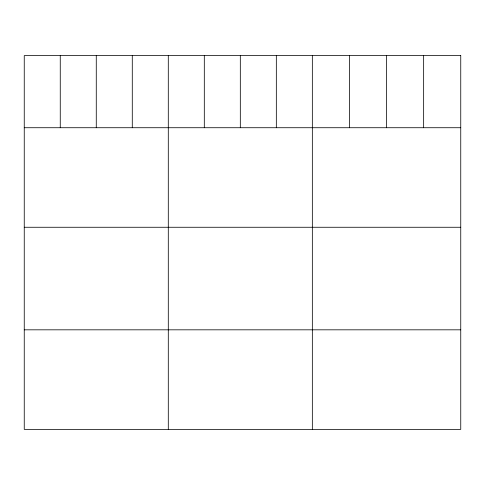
<?xml version="1.0" encoding="UTF-8"?>
<svg xmlns="http://www.w3.org/2000/svg" width="485" height="485" viewBox="0 0 485 485"><rect width="100%" height="100%" fill="white"/><g stroke="black" fill="none" stroke-linecap="round" stroke-linejoin="round"><path stroke-width="0.73" d="M24.25 127.725L460.75 127.725M24.25 227.265L460.75 227.265M24.25 329.824L460.75 329.824M423.647 55.636L423.647 127.725M386.545 55.636L386.545 127.725M349.442 55.636L349.442 127.725M312.34 55.636L312.34 429.364M276.329 55.636L276.329 127.725M240.317 55.636L240.317 127.725M204.306 55.636L204.306 127.725M168.295 55.636L168.295 429.364M132.284 55.636L132.284 127.725M96.272 55.636L96.272 127.725M60.261 55.636L60.261 127.725M460.75 55.636L24.25 55.636L24.25 429.364L460.75 429.364L460.75 55.636"/></g></svg>
